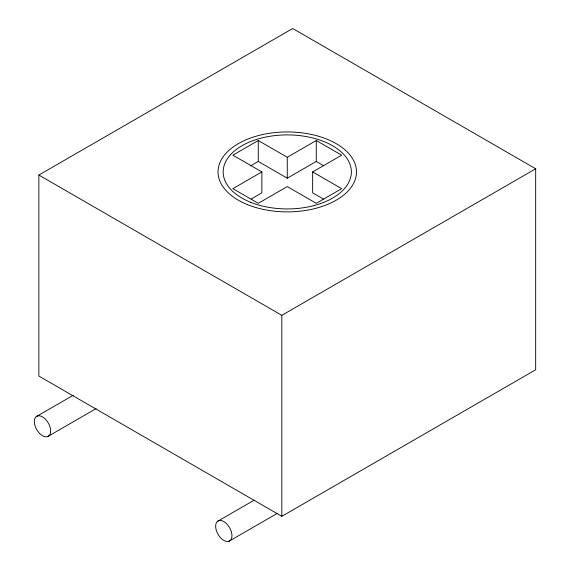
<?xml version="1.0" encoding="UTF-8"?>
<svg xmlns="http://www.w3.org/2000/svg" width="570" height="570" viewBox="0 0 570 570"><rect width="100%" height="100%" fill="white"/><g stroke="black" fill="none" stroke-linecap="round" stroke-linejoin="round"><path stroke-width="0.85" d="M38.86 175.054L292.709 28.5L535.672 168.777L535.672 369.773L281.829 516.327L38.86 376.05L38.86 175.054L281.829 315.331L535.672 168.777M323.34 199.023L312.652 192.852L312.652 171.919L341.665 155.168L316.279 140.512L287.266 157.263L258.253 140.512L232.873 155.168L261.879 171.919L261.879 192.852L251.192 199.023M250.565 165.891L258.253 161.445L287.266 178.196L316.279 161.445L323.967 165.891M261.879 171.919L232.873 188.663L258.253 203.319L287.266 186.575L316.279 203.319L341.665 188.663L312.652 171.919M36.238 416.634L73.331 395.224M47.73 436.549A11.543 6.662 60 0 0 45.279 419.057A11.543 6.662 60 0 0 34.449 423.296A11.543 6.662 60 0 0 47.73 436.549L96.116 408.612M217.555 521.322L253.878 500.346M229.047 541.229A11.543 6.662 60 0 0 226.596 523.745A11.543 6.662 60 0 0 215.766 527.984A11.543 6.662 60 0 0 229.047 541.229L277.433 513.299M316.279 140.512L316.279 161.445M287.266 157.263L287.266 178.196M281.829 315.331L281.829 516.327M258.253 140.512L258.253 161.445M247.558 204.659A69.234 39.971 0 0 0 356.236 175.403A69.234 39.971 0 0 0 258.003 135.689A69.234 39.971 0 0 0 247.558 204.659M250.494 202.236A64.104 37.014 0 0 0 351.127 175.14A64.104 37.014 0 0 0 260.177 138.375A64.104 37.014 0 0 0 250.494 202.236"/></g></svg>
